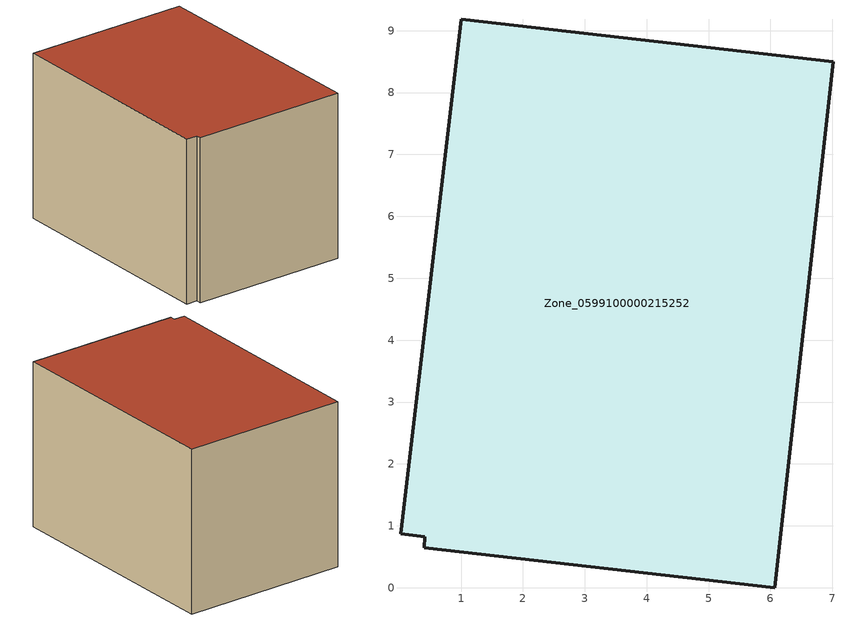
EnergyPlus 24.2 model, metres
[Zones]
Zone_0599100000215252
 floor ground (C_G): 0.41,0.64 0.42,0.82 0.02,0.87 1,9.18 7.01,8.5 6.07,0 z1.46
 wall outside (C_F): 6.07,0 7.01,8.5 1,9.18 0.02,0.87 0.42,0.82 0.41,0.64 6.07,0 z1.46:7.44
 roof outside (C_R): 0.42,0.82 0.41,0.64 6.07,0 7.01,8.5 1,9.18 0.02,0.87 z7.44
[BUILDING]
Pand.0599100000215252: North Axis=0; Terrain=City; Loads Convergence Tolerance Value=0.04; Temperature Convergence Tolerance Value=0.4; Solar Distribution=FullExterior; Maximum Number of Warmup Days=25; Minimum Number of Warmup Days=1
[Site:Location]
Rotterdam.The.Hague.AP_ZH_NLD Design_Conditions: Latitude=51.96; Longitude=4.45; Time Zone=1; Elevation=-4.5
[SITE:GROUNDTEMPERATURE:BUILDINGSURFACE]
18, 18, 18, 18, 18, 18, 18, 18, 18, 18, 18, 18
[MATERIAL] Thermal Absorptance=0.9; Solar Absorptance=0.7; Visible Absorptance=0.7
Name | Roughness | Thickness | Conductivity | Density | Specific Heat
G.TC.1946-1964 | MediumSmooth | 0.15 | 1 | 540 | 1210
F.TC.1946-1964 | Rough | 0.3 | 0.857143 | 1920 | 840
R.TC.1946-1964 | MediumRough | 0.2 | 0.235294 | 1500 | 1000
[CONSTRUCTION]
C_G: G.TC.1946-1964
C_F: F.TC.1946-1964
C_R: R.TC.1946-1964
[ZONE]
Zone_0599100000215252: Type=1; Multiplier=1; Ceiling Height=Autocalculate; Volume=Autocalculate; Floor Area=autocalculate; Part of Total Floor Area=Yes
[ZONEINFILTRATION:DESIGNFLOWRATE]
Infil_Zone_0599100000215252: Zone or ZoneList or Space or SpaceList=Zone_0599100000215252; Schedule=AlwaysOn; Design Flow Rate Calculation Method=Flow/Area; Flow Rate per Floor Area=0.003; Constant Term Coefficient=1; Temperature Term Coefficient=0; Velocity Term Coefficient=0; Velocity Squared Term Coefficient=0
[HVACTEMPLATE:ZONE:IDEALLOADSAIRSYSTEM]
Zone_0599100000215252: Maximum Heating Supply Air Temperature=50; Minimum Cooling Supply Air Temperature=13; Maximum Heating Supply Air Humidity Ratio=0.0156; Minimum Cooling Supply Air Humidity Ratio=0.0077; Heating Limit=NoLimit; Cooling Limit=NoLimit; Dehumidification Control Type=ConstantSensibleHeatRatio; Cooling Sensible Heat Ratio=0.7; Dehumidification Setpoint=60; Humidification Control Type=None; Humidification Setpoint=30; Outdoor Air Method=None; Outdoor Air Flow Rate per Person=0.00944; Outdoor Air Flow Rate per Zone Floor Area=0; Outdoor Air Flow Rate per Zone=0; Demand Controlled Ventilation Type=None; Outdoor Air Economizer Type=NoEconomizer; Heat Recovery Type=None; Sensible Heat Recovery Effectiveness=0.7; Latent Heat Recovery Effectiveness=0.65
[ZONECONTROL:THERMOSTAT]
ThermostatControl_Zone_0599100000215252: Zone or ZoneList=Zone_0599100000215252; Control Type Schedule=DualSetpointControlType; Control 1=Thermostat_Zone_0599100000215252; Temperature Difference Between Cutout And Setpoint=0
[THERMOSTATSETPOINT:DUALSETPOINT]
Thermostat_Zone_0599100000215252: Heating Setpoint Temperature Schedule=HeatingSetpoint_Zone_0599100000215252; Cooling Setpoint Temperature Schedule=CoolingSetpoint_Zone_0599100000215252
[SCHEDULE:COMPACT]
HeatingSetpoint_Zone_0599100000215252: Through: 12/31, For: AllDays, Until: 24:00, 21
CoolingSetpoint_Zone_0599100000215252: Through: 12/31, For: AllDays, Until: 24:00, 24
DualSetpointControlType: Through: 12/31, For: AllDays, Until: 24:00, 4
AlwaysOn: Through: 12/31, For: AllDays, Until: 24:00, 1
